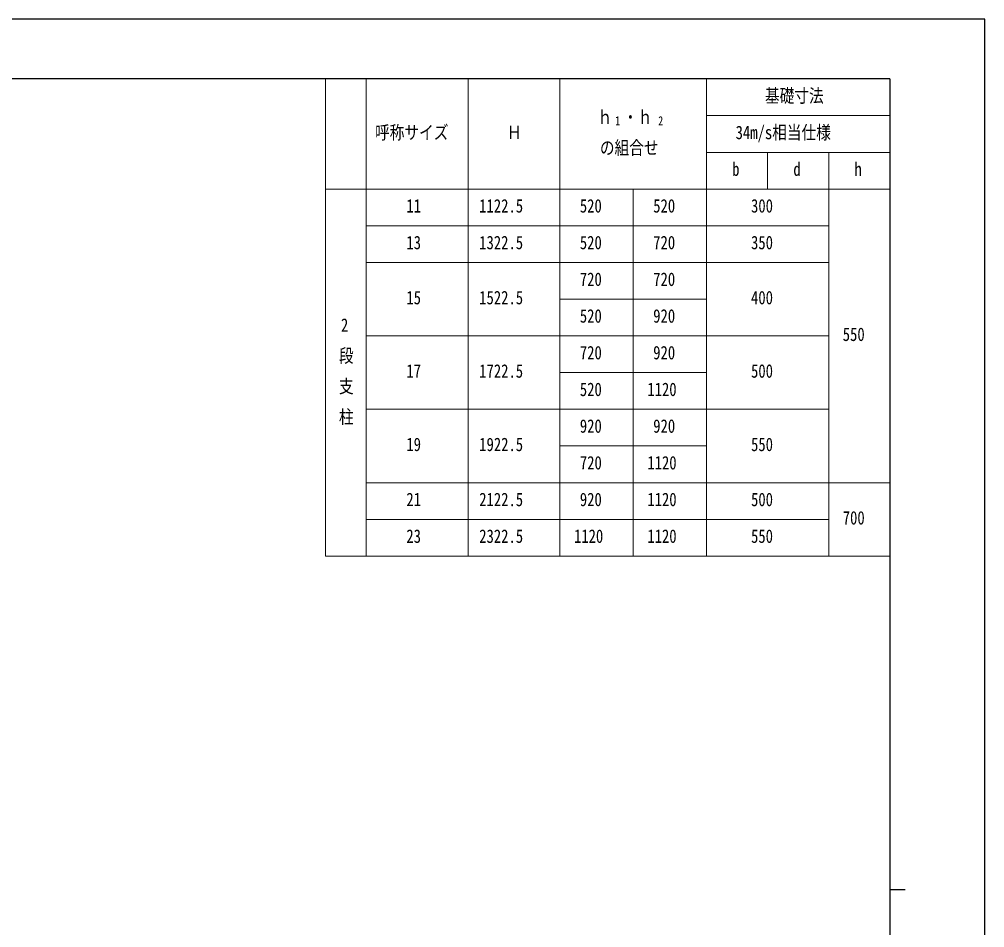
# Model space of a CAD drawing. Units: millimetres, scale not verified. Extents: x -6308 to 6308, y -4455 to 4455.
# Drawn here: x 1570 to 6308, y 0 to 4455 of the extents above; entities that cross this region are included whole.
import ezdxf
from ezdxf.enums import TextEntityAlignment as Align

# ---------------------------------------------------------------- set-up
doc = ezdxf.new("R2010")
doc.units = ezdxf.units.MM
doc.header["$LTSCALE"] = 20
doc.layers.add('0-1_TABLE1', color=7, linetype='Continuous', lineweight=18)
doc.layers.add('0-6_YKK_ZWAK', color=7, linetype='Continuous')
doc.styles.add('ＭＳ ゴシック', font='')
doc.styles.get('ＭＳ ゴシック').set_extended_font_data('MS Gothic')

msp = doc.modelspace()

# ---------------------------------------------------------------- linework, layer by layer
at = {"layer": '0-1_TABLE1'}
for p, q in [((3072.53, 4162.5), (5842.53, 4162.5)), ((3072.53, 4162.5), (3072.53, 1822.5)), ((3272.53, 4162.5), (3272.53, 1822.5)), ((3772.53, 4162.5), (3772.53, 1822.5)), ((4222.53, 4162.5), (4222.53, 1822.5)), ((4942.53, 4162.5), (4942.53, 1822.5)), ((5842.53, 4162.5), (5842.53, 1822.5)), ((4942.53, 3982.5), (5842.53, 3982.5)), ((4942.53, 3802.5), (5842.53, 3802.5)), ((5242.53, 3802.5), (5242.53, 3622.5)), ((5542.53, 3802.5), (5542.53, 1822.5)), ((3072.53, 3622.5), (5842.53, 3622.5)), ((4582.53, 3622.5), (4582.53, 1822.5)), ((3272.53, 3442.5), (5542.53, 3442.5)), ((3272.53, 3262.5), (5542.53, 3262.5)), ((4222.53, 3082.5), (4942.53, 3082.5)), ((3272.53, 2902.5), (5542.53, 2902.5)), ((4222.53, 2722.5), (4942.53, 2722.5)), ((3272.53, 2542.5), (5542.53, 2542.5)), ((4222.53, 2362.5), (4942.53, 2362.5)), ((3272.53, 2182.5), (5842.53, 2182.5)), ((3272.53, 2002.5), (5542.53, 2002.5)), ((3072.53, 1822.5), (5842.53, 1822.5))]:
    msp.add_line(p, q, dxfattribs=at)
at = {"layer": '0-6_YKK_ZWAK'}
for p, q in [((5842.53, 4162.5), (-5857.47, 4162.5)), ((5842.53, 4162.5), (5842.53, -3787.5)), ((5842.53, 187.5), (5917.53, 187.5))]:
    msp.add_line(p, q, dxfattribs=at)
msp.add_lwpolyline([(-6307.5, -4455), (6307.5, -4455), (6307.5, 4455), (-6307.5, 4455)], close=True, dxfattribs=at)

# ---------------------------------------------------------------- texts
at = {"layer": '0-1_TABLE1', "style": 'ＭＳ ゴシック', "width": 0.8}
for s, height, p in [('基礎寸法', 65.98, (5229.33, 4027.5)), ('ｈ', 65.98, (4408.13, 3922.5)), ('・ｈ', 65.98, (4532.93, 3922.5)), ('2', 43.99, (4705.73, 3922.5)), ('呼称サイズ', 65.98, (3316.13, 3847.5)), ('Ｈ', 65.98, (3963.93, 3847.5)), ('1', 43.99, (4494.53, 3922.5)), ('34m/s相当仕様', 65.98, (5085.33, 3847.5)), ('の組合せ', 65.98, (4419.33, 3772.5)), ('b', 65.98, (5068.53, 3667.5)), ('d', 65.98, (5368.53, 3667.5)), ('h', 65.98, (5668.53, 3667.5)), ('11', 65.98, (3469.73, 3487.5)), ('1122.5', 65.98, (3827.13, 3487.5)), ('520', 65.98, (4320.93, 3487.5)), ('520', 65.98, (4680.93, 3487.5)), ('300', 65.98, (5160.93, 3487.5)), ('13', 65.98, (3469.73, 3307.5)), ('1322.5', 65.98, (3827.13, 3307.5)), ('520', 65.98, (4320.93, 3307.5)), ('720', 65.98, (4680.93, 3307.5)), ('350', 65.98, (5160.93, 3307.5)), ('720', 65.98, (4320.93, 3127.5)), ('720', 65.98, (4680.93, 3127.5)), ('15', 65.98, (3469.73, 3037.5)), ('1522.5', 65.98, (3827.13, 3037.5)), ('400', 65.98, (5160.93, 3037.5)), ('520', 65.98, (4320.93, 2947.5)), ('920', 65.98, (4680.93, 2947.5)), ('2', 65.98, (3148.53, 2902.5)), ('550', 65.98, (5610.93, 2857.5)), ('段', 65.98, (3138.93, 2752.5)), ('720', 65.98, (4320.93, 2767.5)), ('920', 65.98, (4680.93, 2767.5)), ('17', 65.98, (3469.73, 2677.5)), ('1722.5', 65.98, (3827.13, 2677.5)), ('500', 65.98, (5160.93, 2677.5)), ('支', 65.98, (3138.93, 2602.5)), ('520', 65.98, (4320.93, 2587.5)), ('1120', 65.98, (4652.13, 2587.5)), ('柱', 65.98, (3138.93, 2452.5)), ('920', 65.98, (4320.93, 2407.5)), ('920', 65.98, (4680.93, 2407.5)), ('19', 65.98, (3469.73, 2317.5)), ('1922.5', 65.98, (3827.13, 2317.5)), ('550', 65.98, (5160.93, 2317.5)), ('720', 65.98, (4320.93, 2227.5)), ('1120', 65.98, (4652.13, 2227.5)), ('21', 65.98, (3469.73, 2047.5)), ('2122.5', 65.98, (3827.13, 2047.5)), ('920', 65.98, (4320.93, 2047.5)), ('1120', 65.98, (4652.13, 2047.5)), ('500', 65.98, (5160.93, 2047.5)), ('700', 65.98, (5610.93, 1957.5)), ('23', 65.98, (3469.73, 1867.5)), ('2322.5', 65.98, (3827.13, 1867.5)), ('1120', 65.98, (4292.13, 1867.5)), ('1120', 65.98, (4652.13, 1867.5)), ('550', 65.98, (5160.93, 1867.5))]:
    msp.add_text(s, height=height, dxfattribs=at).set_placement(p, align=Align.BOTTOM_LEFT)

doc.saveas('drawing.dxf')
